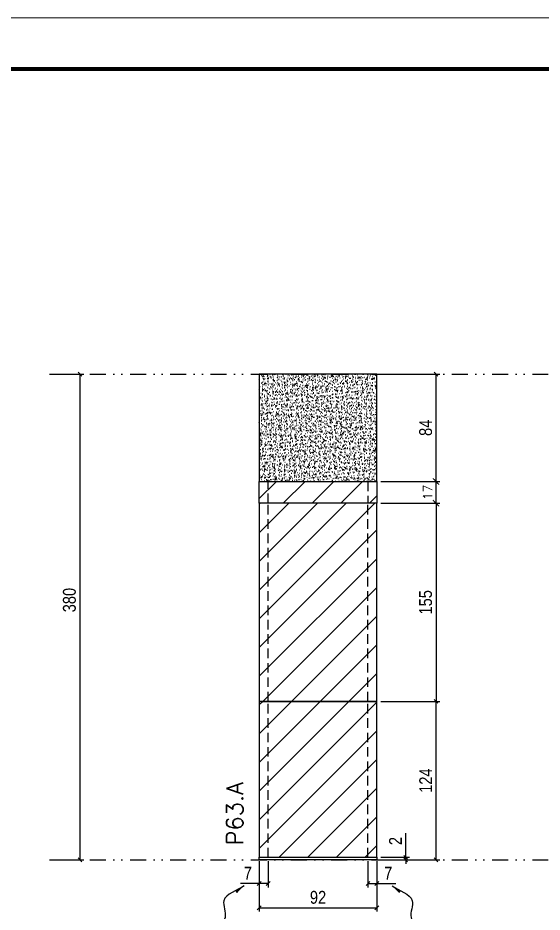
# Model space of a CAD drawing. Extents: x 2949 to 9203, y -16089 to 12527.
# Drawn here: x 8127 to 8537, y 6084 to 6784 of the extents above; entities that cross this region are included whole.
import ezdxf

# ---------------------------------------------------------------- set-up
doc = ezdxf.new("R2010")
doc.units = 0
for name, pattern in [('DASHED', [0.75, 0.5, -0.25]), ('DIVIDE2', [0.625, 0.25, -0.125, 0, -0.125, 0, -0.125]), ('HIDDEN', [0.375, 0.25, -0.125])]:
    doc.linetypes.add(name, pattern=pattern)
for name, color, linetype in [('COTA', 241, 'Continuous'), ('cotas', 4, 'Continuous'), ('Nível', 160, 'Continuous'), ('Painéis', 200, 'Continuous'), ('Sarrafo de Pressão', 42, 'HIDDEN')]:
    doc.layers.add(name, color=color, linetype=linetype)
for name, color, linetype, lineweight in [('Folhas', 255, 'Continuous', 9), ('Hachura', 251, 'Continuous', 9), ('SARRAFO DE PRESSAO', 251, 'DASHED', 9), ('Texto Seção', 7, 'Continuous', 15)]:
    doc.layers.add(name, color=color, linetype=linetype, lineweight=lineweight)
doc.styles.add('COTA TECNICA', font='techl___.ttf', dxfattribs={"height": 10})
doc.styles.add('COTA TECNICA-50', font='techl___.ttf', dxfattribs={"height": 10})
doc.styles.add('REGUA-120', font='ROMANS.shx', dxfattribs={"height": 15})
doc.styles.add('ROMANS', font='romans.shx')
doc.styles.get("Standard").update_dxf_attribs({"font": 'arial.ttf'})
doc.dimstyles.new('COTA PAINEL-50', dxfattribs={"dimtxt": 10, "dimasz": 3, "dimexe": 3, "dimexo": 3, "dimgap": 3, "dimtad": 1, "dimdec": 1, "dimzin": 12, "dimdsep": 46, "dimtxsty": 'COTA TECNICA-50', "dimblk1": 'OBLIQUE', "dimblk2": 'OBLIQUE', "dimsah": 1, "dimcen": 0.9, "dimclrd": 4, "dimclre": 4, "dimclrt": 240, "dimadec": 1, "dimazin": 3, "dimtfac": 1, "dimtdec": 1, "dimtmove": 0, "dimatfit": 3, "dimfxl": 1, "dimtolj": 1, "dimtzin": 12, "dimarcsym": 0})
doc.dimstyles.new('Cota Paínel', dxfattribs={"dimtxt": 7, "dimasz": 5, "dimexe": 3, "dimexo": 3, "dimgap": 3, "dimtad": 1, "dimdec": 1, "dimzin": 12, "dimdsep": 46, "dimtxsty": 'ROMANS', "dimblk": 'ARCHTICK', "dimcen": 0, "dimclrd": 4, "dimclre": 4, "dimclrt": 1, "dimadec": 1, "dimazin": 3, "dimtfac": 1, "dimtdec": 1, "dimtmove": 0, "dimatfit": 3, "dimldrblk": 'OBLIQUE', "dimfxl": 1, "dimtolj": 1, "dimtzin": 12, "dimarcsym": 0})
doc.dimstyles.new('PAINEL', dxfattribs={"dimtxt": 10, "dimasz": 3, "dimexe": 3, "dimexo": 3, "dimgap": 3, "dimtad": 1, "dimdec": 1, "dimzin": 12, "dimdsep": 46, "dimtxsty": 'COTA TECNICA', "dimblk1": 'OBLIQUE', "dimblk2": 'OBLIQUE', "dimsah": 1, "dimcen": 0.9, "dimclrd": 4, "dimclre": 4, "dimclrt": 240, "dimadec": 1, "dimazin": 3, "dimtfac": 1, "dimtdec": 1, "dimtmove": 0, "dimatfit": 3, "dimfxl": 1, "dimtolj": 1, "dimtzin": 12, "dimarcsym": 0})
doc.dimstyles.get("Standard").update_dxf_attribs({"dimtxt": 0.18, "dimasz": 0.18, "dimexe": 0.18, "dimexo": 0.0625, "dimgap": 0.09, "dimtad": 0, "dimtih": 1, "dimtoh": 1, "dimdec": 4, "dimzin": 0, "dimdsep": 46, "dimtxsty": 'Standard', "dimcen": 0.09, "dimadec": 0, "dimazin": 0, "dimtfac": 1, "dimtdec": 4, "dimtofl": 0, "dimtmove": 0, "dimatfit": 3, "dimfxl": 1, "dimtolj": 1, "dimtzin": 0, "dimarcsym": 0})
pattern_1 = [(45, (-126071.967, -22713.47), (-11.2253202, 11.2253202), [])]

# ---------------------------------------------------------------- blocks, each defined once
blk = doc.blocks.new('9999999999')
at = {"layer": 'Folhas'}
blk.add_lwpolyline([(98138.98, 34190.21), (99623.98, 34190.21), (99623.98, 35240.21), (98138.98, 35240.21)], close=True, dxfattribs=at)
at = {"layer": 'Folhas', "color": 30, "const_width": 3}
blk.add_lwpolyline([(98213.98, 34230.21), (99583.98, 34230.21), (99583.98, 35200.21), (98213.98, 35200.21)], close=True, dxfattribs=at)
blk = doc.blocks.new('_Oblique')
at = {"color": 0, "linetype": 'ByBlock', "lineweight": -2}
blk.add_line((-0.5, -0.5), (0.5, 0.5), dxfattribs=at)
blk = doc.blocks.new('*D860')
at = {"layer": 'cotas', "color": 4, "linetype": 'ByBlock', "lineweight": -2, "transparency": 16777216}
for p, q in [((8155.19, 6505.14), (8178.91, 6505.14)), ((8175.91, 6505.14), (8175.91, 6125.14)), ((8155.19, 6125.14), (8178.91, 6125.14))]:
    blk.add_line(p, q, dxfattribs=at)
at = {"layer": 'Defpoints', "color": 0, "linetype": 'ByBlock', "transparency": 16777216}
for p in [(8152.19, 6505.14), (8152.19, 6125.14), (8175.91, 6125.14)]:
    blk.add_point(p, dxfattribs=at)
at = {"layer": 'cotas', "color": 4, "linetype": 'ByBlock', "lineweight": -2, "transparency": 16777216, "xscale": 3, "yscale": 3, "zscale": 3}
for p, rotation in [((8175.91, 6505.14), 90), ((8175.91, 6125.14), 270)]:
    blk.add_blockref('_Oblique', p, dxfattribs=dict(at, rotation=rotation))
at = {"layer": 'cotas', "color": 240, "linetype": 'ByBlock', "transparency": 16777216, "insert": (8167.67, 6328.37), "char_height": 10, "attachment_point": 5, "rotation": 90, "style": 'COTA TECNICA'}
blk.add_mtext('\\A1;380', dxfattribs=at)
blk = doc.blocks.new('*D872')
at = {"layer": 'COTA', "color": 4, "lineweight": -2, "transparency": 16777216}
for p, q in [((8316.04, 6124.14), (8316.04, 6084.69)), ((8408.04, 6124.14), (8408.04, 6084.69)), ((8316.04, 6087.69), (8408.04, 6087.69))]:
    blk.add_line(p, q, dxfattribs=at)
at = {"layer": 'Defpoints', "color": 0, "transparency": 16777216}
for p in [(8316.04, 6127.14), (8408.04, 6127.14), (8408.04, 6087.69)]:
    blk.add_point(p, dxfattribs=at)
at = {"layer": 'COTA', "color": 4, "lineweight": -2, "transparency": 16777216, "xscale": 3, "yscale": 3, "zscale": 3, "rotation": 180}
blk.add_blockref('_Oblique', (8316.04, 6087.69), dxfattribs=at)
at = {"layer": 'COTA', "color": 4, "lineweight": -2, "transparency": 16777216, "xscale": 3, "yscale": 3, "zscale": 3}
blk.add_blockref('_Oblique', (8408.04, 6087.69), dxfattribs=at)
at = {"layer": 'COTA', "color": 240, "transparency": 16777216, "insert": (8362.04, 6095.78), "char_height": 10, "attachment_point": 5, "style": 'COTA TECNICA'}
blk.add_mtext('\\A1;92', dxfattribs=at)
blk = doc.blocks.new('*D873')
at = {"layer": 'COTA', "color": 4, "lineweight": -2, "transparency": 16777216}
for p, q in [((8411.04, 6505.14), (8457.28, 6505.14)), ((8454.28, 6421.14), (8454.28, 6505.14)), ((8411.04, 6421.14), (8457.28, 6421.14))]:
    blk.add_line(p, q, dxfattribs=at)
at = {"layer": 'Defpoints', "color": 0, "transparency": 16777216}
for p in [(8408.04, 6505.14), (8454.28, 6505.14), (8408.04, 6421.14)]:
    blk.add_point(p, dxfattribs=at)
at = {"layer": 'COTA', "color": 4, "lineweight": -2, "transparency": 16777216, "xscale": 3, "yscale": 3, "zscale": 3}
for p, rotation in [((8454.28, 6505.14), 90), ((8454.28, 6421.14), 270)]:
    blk.add_blockref('_Oblique', p, dxfattribs=dict(at, rotation=rotation))
at = {"layer": 'COTA', "color": 240, "transparency": 16777216, "insert": (8446.19, 6463.14), "char_height": 10, "attachment_point": 5, "rotation": 90, "style": 'COTA TECNICA'}
blk.add_mtext('\\A1;84', dxfattribs=at)
blk = doc.blocks.new('*D874')
at = {"layer": 'COTA', "color": 4, "lineweight": -2, "transparency": 16777216}
for p, q in [((8316.04, 6122.14), (8316.04, 6103.63)), ((8323.04, 6124.14), (8323.04, 6103.63)), ((8316.04, 6106.63), (8301.31, 6106.63)), ((8323.04, 6106.63), (8316.04, 6106.63))]:
    blk.add_line(p, q, dxfattribs=at)
at = {"layer": 'Defpoints', "color": 0, "transparency": 16777216}
for p in [(8316.04, 6125.14), (8323.04, 6127.14), (8316.04, 6106.63)]:
    blk.add_point(p, dxfattribs=at)
at = {"layer": 'COTA', "color": 4, "lineweight": -2, "transparency": 16777216, "xscale": 3, "yscale": 3, "zscale": 3, "rotation": 180}
blk.add_blockref('_Oblique', (8316.04, 6106.63), dxfattribs=at)
at = {"layer": 'COTA', "color": 4, "lineweight": -2, "transparency": 16777216, "xscale": 3, "yscale": 3, "zscale": 3}
blk.add_blockref('_Oblique', (8323.04, 6106.63), dxfattribs=at)
at = {"layer": 'COTA', "color": 240, "transparency": 16777216, "insert": (8307.18, 6114.71), "char_height": 10, "attachment_point": 5, "style": 'COTA TECNICA-50'}
blk.add_mtext('\\A1;7', dxfattribs=at)
blk = doc.blocks.new('*D875')
at = {"layer": 'COTA', "color": 4, "lineweight": -2, "transparency": 16777216}
for p, q in [((8401.04, 6124.14), (8401.04, 6103.63)), ((8408.04, 6122.14), (8408.04, 6103.63)), ((8401.04, 6106.63), (8408.04, 6106.63)), ((8408.04, 6106.63), (8422.77, 6106.63))]:
    blk.add_line(p, q, dxfattribs=at)
at = {"layer": 'Defpoints', "color": 0, "transparency": 16777216}
for p in [(8401.04, 6127.14), (8408.04, 6125.14), (8408.04, 6106.63)]:
    blk.add_point(p, dxfattribs=at)
at = {"layer": 'COTA', "color": 4, "lineweight": -2, "transparency": 16777216, "xscale": 3, "yscale": 3, "zscale": 3, "rotation": 180}
blk.add_blockref('_Oblique', (8401.04, 6106.63), dxfattribs=at)
at = {"layer": 'COTA', "color": 4, "lineweight": -2, "transparency": 16777216, "xscale": 3, "yscale": 3, "zscale": 3}
blk.add_blockref('_Oblique', (8408.04, 6106.63), dxfattribs=at)
at = {"layer": 'COTA', "color": 240, "transparency": 16777216, "insert": (8416.91, 6114.71), "char_height": 10, "attachment_point": 5, "style": 'COTA TECNICA-50'}
blk.add_mtext('\\A1;7', dxfattribs=at)
blk = doc.blocks.new('*D876')
at = {"layer": 'COTA', "color": 4, "lineweight": -2, "transparency": 16777216}
for p, q in [((8411.04, 6249.14), (8457.28, 6249.14)), ((8454.28, 6125.14), (8454.28, 6249.14)), ((8411.04, 6125.14), (8457.28, 6125.14))]:
    blk.add_line(p, q, dxfattribs=at)
at = {"layer": 'Defpoints', "color": 0, "transparency": 16777216}
for p in [(8408.04, 6249.14), (8454.28, 6249.14), (8408.04, 6125.14)]:
    blk.add_point(p, dxfattribs=at)
at = {"layer": 'COTA', "color": 4, "lineweight": -2, "transparency": 16777216, "xscale": 3, "yscale": 3, "zscale": 3}
for p, rotation in [((8454.28, 6249.14), 90), ((8454.28, 6125.14), 270)]:
    blk.add_blockref('_Oblique', p, dxfattribs=dict(at, rotation=rotation))
at = {"layer": 'COTA', "color": 240, "transparency": 16777216, "insert": (8446.21, 6187.14), "char_height": 10, "attachment_point": 5, "rotation": 90, "style": 'COTA TECNICA-50'}
blk.add_mtext('\\A1;124', dxfattribs=at)
blk = doc.blocks.new('*D877')
at = {"layer": 'COTA', "color": 4, "lineweight": -2, "transparency": 16777216}
for p, q in [((8430.57, 6127.14), (8430.57, 6145.94)), ((8411.04, 6127.14), (8433.57, 6127.14)), ((8411.04, 6125.14), (8433.57, 6125.14)), ((8430.57, 6125.14), (8430.57, 6127.14)), ((8430.57, 6125.14), (8430.57, 6122.14))]:
    blk.add_line(p, q, dxfattribs=at)
at = {"layer": 'Defpoints', "color": 0, "transparency": 16777216}
for p in [(8408.04, 6127.14), (8408.04, 6125.14), (8430.57, 6125.14)]:
    blk.add_point(p, dxfattribs=at)
at = {"layer": 'COTA', "color": 4, "lineweight": -2, "transparency": 16777216, "xscale": 3, "yscale": 3, "zscale": 3}
for p, rotation in [((8430.57, 6127.14), 270), ((8430.57, 6125.14), 90)]:
    blk.add_blockref('_Oblique', p, dxfattribs=dict(at, rotation=rotation))
at = {"layer": 'COTA', "color": 240, "transparency": 16777216, "insert": (8422.57, 6139.89), "char_height": 10, "attachment_point": 5, "rotation": 90, "style": 'COTA TECNICA-50'}
blk.add_mtext('\\A1;2', dxfattribs=at)
blk = doc.blocks.new('*D878')
at = {"layer": 'COTA', "color": 4, "linetype": 'ByBlock', "lineweight": -2, "transparency": 16777216}
for p, q in [((8411.04, 6404.14), (8457.28, 6404.14)), ((8454.28, 6404.14), (8454.28, 6249.14)), ((8411.04, 6249.14), (8457.28, 6249.14))]:
    blk.add_line(p, q, dxfattribs=at)
at = {"layer": 'Defpoints', "color": 0, "linetype": 'ByBlock', "transparency": 16777216}
for p in [(8408.04, 6404.14), (8408.04, 6249.14), (8454.28, 6249.14)]:
    blk.add_point(p, dxfattribs=at)
at = {"layer": 'COTA', "color": 4, "linetype": 'ByBlock', "lineweight": -2, "transparency": 16777216, "xscale": 3, "yscale": 3, "zscale": 3}
for p, rotation in [((8454.28, 6404.14), 90), ((8454.28, 6249.14), 270)]:
    blk.add_blockref('_Oblique', p, dxfattribs=dict(at, rotation=rotation))
at = {"layer": 'COTA', "color": 240, "linetype": 'ByBlock', "transparency": 16777216, "insert": (8446.17, 6326.64), "char_height": 10, "attachment_point": 5, "rotation": 90, "style": 'COTA TECNICA'}
blk.add_mtext('\\A1;155', dxfattribs=at)
blk = doc.blocks.new('_ArchTick')
at = {"color": 0, "linetype": 'ByBlock', "const_width": 0.15}
blk.add_lwpolyline([(-0.5, -0.5), (0.5, 0.5)], dxfattribs=at)
blk = doc.blocks.new('*D871')
at = {"layer": 'COTA', "color": 4, "lineweight": -2, "transparency": 16777216}
for p, q in [((8411.04, 6421.14), (8457.28, 6421.14)), ((8454.28, 6404.14), (8454.28, 6421.14)), ((8411.04, 6404.14), (8457.28, 6404.14))]:
    blk.add_line(p, q, dxfattribs=at)
at = {"layer": 'Defpoints', "color": 0, "transparency": 16777216}
for p in [(8408.04, 6421.14), (8454.28, 6421.14), (8408.04, 6404.14)]:
    blk.add_point(p, dxfattribs=at)
at = {"layer": 'COTA', "color": 4, "lineweight": -2, "transparency": 16777216, "xscale": 5, "yscale": 5, "zscale": 5}
for p, rotation in [((8454.28, 6421.14), 90), ((8454.28, 6404.14), 270)]:
    blk.add_blockref('_ArchTick', p, dxfattribs=dict(at, rotation=rotation))
at = {"layer": 'COTA', "color": 1, "transparency": 16777216, "insert": (8447.78, 6412.64), "char_height": 7, "attachment_point": 5, "rotation": 90, "style": 'ROMANS'}
blk.add_mtext('\\A1;17', dxfattribs=at)

msp = doc.modelspace()

# ---------------------------------------------------------------- hatches: boundary and pattern name
at = {"layer": 'COTA', "linetype": 'ByBlock'}
h = msp.add_hatch(dxfattribs=at)
h.set_pattern_fill('AR-CONC', color=256, scale=0.03)
h.set_pattern_definition([(50, (-123095.7396, -22714.2705), (5.46554007, -0.47817257), [0.5715, -6.2865]), (355, (-123095.7396, -22714.2705), (-1.05730264, 5.73170536), [0.4572, -5.02921753]), (100.4514447, (-123095.284, -22714.3104), (4.40823741, 5.25353256), [0.48570026, -5.34270734]), (46.1842, (-123095.7396, -22712.7465), (8.13237123, -1.26126984), [0.85725, -9.42975]), (96.6355576, (-123095.062, -22712.852), (7.122124, 7.42278374), [0.7285507, -8.01406824]), (351.184151, (-123095.7396, -22712.7465), (7.122124, 7.42278374), [0.685799, -7.54379196]), (21, (-123094.9776, -22713.1275), (4.54843174, -3.06795595), [0.5715, -6.2865]), (326, (-123094.9776, -22713.1275), (1.85406085, 5.52563898), [0.4572, -5.0292]), (71.451445, (-123094.5985, -22713.383), (6.40249258, 2.45768307), [0.48570026, -5.34269813]), (37.5, (-123095.7396, -22714.2705), (0.092658098, 2.536651166), [0, -4.96824, 0, -5.1054, 0, -5.04825]), (7.5, (-123095.7396, -22714.2705), (2.004589875, 3.005417245), [0, -2.91084, 0, -4.85394, 0, -1.92405]), (327.5, (-123097.4388, -22714.2705), (4.067717855, -0.17186232), [0, -1.905, 0, -5.9436, 0, -7.8867]), (317.5, (-123098.201, -22714.2705), (4.44387544, 0.76279473), [0, -2.4765, 0, -3.94716, 0, -5.6007])])
h.paths.add_polyline_path([(8316.04, 6421.14), (8408.04, 6421.14), (8408.04, 6505.14), (8316.04, 6505.14)])
at = {"layer": 'Hachura'}
h = msp.add_hatch(dxfattribs=at)
h.set_pattern_fill('ANSI31', color=256, scale=5)
h.paths.add_polyline_path([(8408.04, 6421.14), (8316.04, 6421.14), (8316.04, 6404.14), (8408.04, 6404.14)])
at = {"layer": 'Hachura', "linetype": 'ByBlock'}
h = msp.add_hatch(dxfattribs=at)
h.set_pattern_fill('ANSI31', color=256, scale=5)
h.set_pattern_definition(pattern_1)
h.paths.add_polyline_path([(8408.04, 6404.14), (8316.04, 6404.14), (8316.04, 6249.14), (8408.04, 6249.14)])
h = msp.add_hatch(dxfattribs=at)
h.set_pattern_fill('ANSI31', color=256, scale=5)
h.set_pattern_definition(pattern_1)
h.paths.add_polyline_path([(8408.04, 6249.14), (8316.04, 6249.14), (8316.04, 6127.14), (8408.04, 6127.14)])

# ---------------------------------------------------------------- linework, layer by layer
at = {"layer": 'COTA', "linetype": 'ByBlock'}
msp.add_lwpolyline([(8316.04, 6421.14), (8408.04, 6421.14), (8408.04, 6505.14), (8316.04, 6505.14)], close=True, dxfattribs=at)
at = {"layer": 'Nível', "color": 4, "linetype": 'DIVIDE2', "ltscale": 50}
for p, q in [((8152.19, 6505.14), (9162.53, 6505.14)), ((8152.19, 6125.14), (9162.53, 6125.14))]:
    msp.add_line(p, q, dxfattribs=at)
at = {"layer": 'Painéis'}
for p, q in [((8316.04, 6421.14), (8408.04, 6421.14)), ((8316.04, 6404.14), (8316.04, 6421.14)), ((8408.04, 6421.14), (8408.04, 6404.14))]:
    msp.add_line(p, q, dxfattribs=at)
for points in [[(8316.04, 6249.14), (8408.04, 6249.14), (8408.04, 6404.14), (8316.04, 6404.14)], [(8316.04, 6127.14), (8408.04, 6127.14), (8408.04, 6249.14), (8316.04, 6249.14)], [(8316.04, 6127.14), (8408.04, 6127.14), (8408.04, 6125.14), (8316.04, 6125.14)]]:
    msp.add_lwpolyline(points, close=True, dxfattribs=at)
at = {"layer": 'Sarrafo de Pressão', "ltscale": 30}
for p, q in [((8323.04, 6404.14), (8323.04, 6421.14)), ((8401.04, 6421.14), (8401.04, 6404.14)), ((8323.04, 6249.14), (8323.04, 6404.14)), ((8401.04, 6249.14), (8401.04, 6404.14)), ((8323.04, 6127.14), (8323.04, 6249.14)), ((8401.04, 6127.14), (8401.04, 6249.14))]:
    msp.add_line(p, q, dxfattribs=at)

# ---------------------------------------------------------------- block references
at = {"layer": 'SARRAFO DE PRESSAO', "color": 6, "linetype": 'ByBlock'}
msp.add_blockref('9999999999', (-90421.44, -28456.35), dxfattribs=at)

# ---------------------------------------------------------------- texts
at = {"layer": 'Texto Seção', "insert": (8303.42, 6136.39), "char_height": 13, "width": 285.3299, "attachment_point": 7, "rotation": 90, "style": 'REGUA-120'}
msp.add_mtext('P63.A', dxfattribs=at)

# ---------------------------------------------------------------- dimensions: what is measured, and where the dimension line sits
at = {"layer": 'COTA'}
dim = msp.add_linear_dim(base=(8454.28, 6505.14), p1=(8408.04, 6421.14), p2=(8408.04, 6505.14), angle=90, dimstyle='PAINEL', override={"dimarcsym": 2}, dxfattribs=at)
dim.commit()
dim.dimension.update_dxf_attribs({"geometry": '*D873', "text_midpoint": (8454.28, 6463.14), "dimtype": 160})
for base, p1, p2, angle, dimstyle, picture, middle in [((8454.28, 6421.14), (8408.04, 6404.14), (8408.04, 6421.14), 90, 'Cota Paínel', '*D871', (8447.78, 6412.64)), ((8454.28, 6249.14), (8408.04, 6125.14), (8408.04, 6249.14), 90, 'COTA PAINEL-50', '*D876', (8446.21, 6187.14)), ((8316.04, 6106.63), (8323.04, 6127.14), (8316.04, 6125.14), 180, 'COTA PAINEL-50', '*D874', (8307.18, 6114.71))]:
    dim = msp.add_linear_dim(base=base, p1=p1, p2=p2, angle=angle, dimstyle=dimstyle, dxfattribs=at)
    dim.commit()
    dim.dimension.update_dxf_attribs({"geometry": picture, "text_midpoint": middle})
at = {"layer": 'COTA', "linetype": 'ByBlock'}
dim = msp.add_linear_dim(base=(8454.28, 6249.14), p1=(8408.04, 6404.14), p2=(8408.04, 6249.14), angle=90, dimstyle='PAINEL', dxfattribs=at)
dim.commit()
dim.dimension.update_dxf_attribs({"geometry": '*D878', "text_midpoint": (8446.17, 6326.64)})
at = {"layer": 'COTA'}
dim = msp.add_linear_dim(base=(8430.57, 6125.14), p1=(8408.04, 6127.14), p2=(8408.04, 6125.14), angle=90, dimstyle='COTA PAINEL-50', dxfattribs=at)
dim.commit()
dim.dimension.update_dxf_attribs({"geometry": '*D877', "text_midpoint": (8430.57, 6139.89), "dimtype": 160})
dim = msp.add_linear_dim(base=(8408.04, 6087.69), p1=(8316.04, 6127.14), p2=(8408.04, 6127.14), dimstyle='PAINEL', override={"dimarcsym": 2}, dxfattribs=at)
dim.commit()
dim.dimension.update_dxf_attribs({"geometry": '*D872', "text_midpoint": (8362.04, 6095.78)})
dim = msp.add_linear_dim(base=(8408.04, 6106.63), p1=(8401.04, 6127.14), p2=(8408.04, 6125.14), dimstyle='COTA PAINEL-50', dxfattribs=at)
dim.commit()
dim.dimension.update_dxf_attribs({"geometry": '*D875', "text_midpoint": (8416.91, 6114.71)})
at = {"layer": 'cotas', "linetype": 'ByBlock'}
dim = msp.add_linear_dim(base=(8175.91, 6125.14), p1=(8152.19, 6505.14), p2=(8152.19, 6125.14), angle=90, dimstyle='PAINEL', dxfattribs=at)
dim.commit()
dim.dimension.update_dxf_attribs({"geometry": '*D860', "text_midpoint": (8175.91, 6328.37), "dimtype": 160})

# ---------------------------------------------------------------- leaders
at = {"layer": 'COTA', "path_type": 1}
for points in [[(8304.21, 6104.96), (8288.43, 6093.13), (8289.35, 6080.12), (8283.8, 6070.34)], [(8419.87, 6104.96), (8435.66, 6093.13), (8434.73, 6080.12), (8440.28, 6070.34)]]:
    msp.add_leader(points, dimstyle='Standard', override={"dimasz": 8}, dxfattribs=at)

doc.saveas('drawing.dxf')
